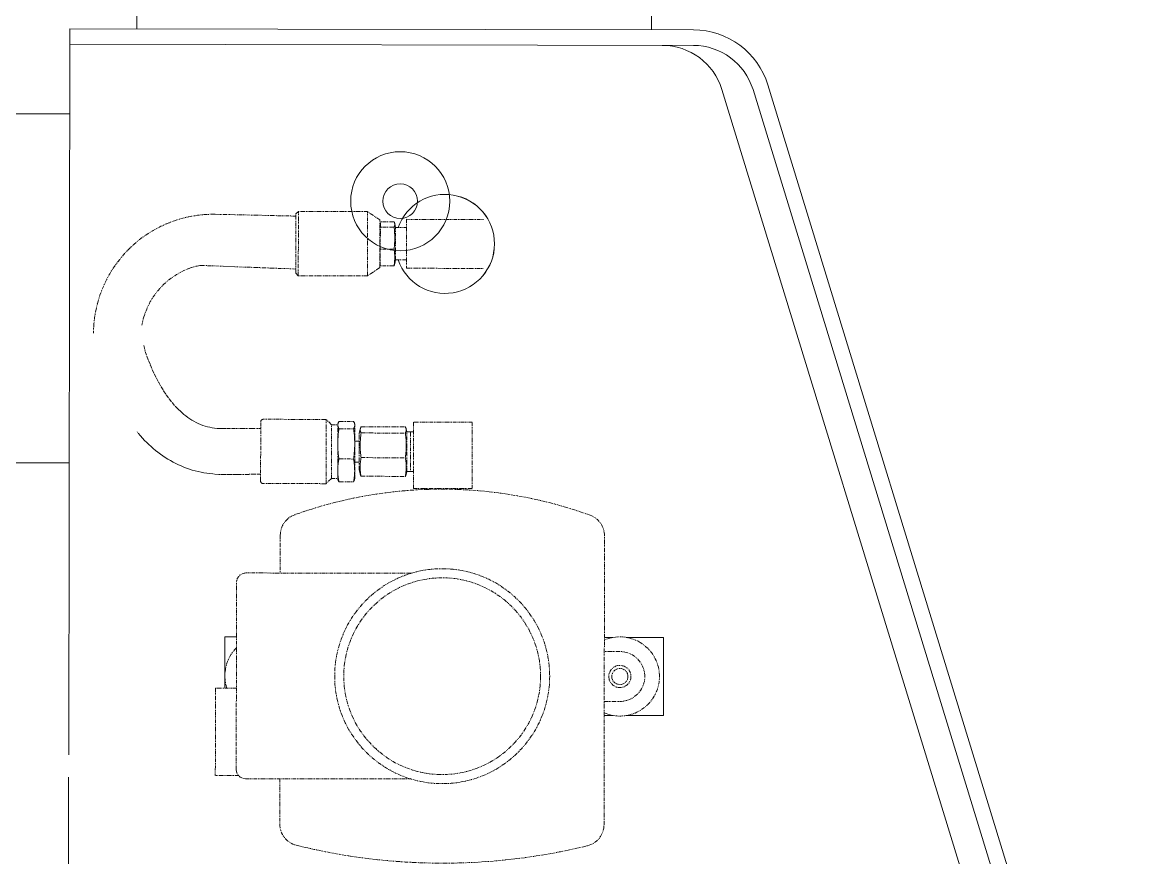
# Model space of a CAD drawing. Extents: x 766778 to 845620, y 133762 to 209800.
# Drawn here: x 787081.2 to 787438.7, y 191292.9 to 191561 of the extents above; entities that cross this region are included whole.
import ezdxf

# ---------------------------------------------------------------- set-up
doc = ezdxf.new("R2010")
doc.units = 0
doc.header["$MEASUREMENT"] = 0
doc.linetypes.add('PHANTOM', pattern=[2.5, 1.25, -0.25, 0.25, -0.25, 0.25, -0.25])
doc.layers.get('0').update_dxf_attribs({"color": 1, "linetype": 'CONTINUOUS'})
for name, color, linetype, lineweight in [('LA-4748_SHOWN', 2, 'CONTINUOUS', 53), ('LA-5075_SHOWN', 2, 'CONTINUOUS', 53), ('PHANTOM_LINES', 4, 'PHANTOM', 25)]:
    doc.layers.add(name, color=color, linetype=linetype, lineweight=lineweight)

# ---------------------------------------------------------------- blocks, each defined once
blk = doc.blocks.new('HE 3516C HSL RH')
at = {"layer": 'LA-5075_SHOWN', "color": 252, "lineweight": 5}
for p, q in [((-6141.99, 1169.56), (-6141.99, 1185.43)), ((-5976.89, 1169.56), (-5976.89, 1185.43)), ((-6163.44, 936.56), (-6163.44, 1169.56)), ((-5963.44, 1169.56), (-6163.44, 1169.56)), ((-6163.44, 1164.56), (-5963.44, 1164.56)), ((-5820.56, 766.03), (-5939.55, 1151.93)), ((-5954.33, 1150.45), (-5835.34, 764.56)), ((-5944.33, 1150.45), (-5825.34, 764.56)), ((-6163.44, 1142.26), (-6232.23, 1142.26)), ((-6163.44, 1030.26), (-6232.23, 1030.26)), ((-6113.39, 974.56), (-6109.69, 974.56)), ((-6113.39, 958.06), (-6113.39, 974.56)), ((-5991.69, 974.56), (-5988.94, 974.56)), ((-5984.45, 974.56), (-5972.69, 974.56)), ((-5972.69, 974.56), (-5972.69, 949.56)), ((-5988.94, 949.56), (-5991.69, 949.56)), ((-5972.69, 949.56), (-5984.45, 949.56)), ((-6163.44, 929.42), (-6163.44, 764.56))]:
    blk.add_line(p, q, dxfattribs=at)
for centre, radius, start, end in [((-5963.44, 1144.56), 25, 17.1368, 90), ((-5973.44, 1144.56), 20, 17.1368, 90), ((-5963.44, 1144.56), 20, 17.1368, 90), ((-6043.04, 1100.76), 15.88, 199.0825, 160.9175)]:
    blk.add_arc(centre, radius, start, end, dxfattribs=at)
blk = doc.blocks.new('A$C7EB86452')
at = {"layer": 'LA-5075_SHOWN', "color": 252, "lineweight": 5}
for p, q in [((264.75, 144.63), (267.04, 160.97)), ((267.04, 160.97), (270.71, 160.46)), ((387.56, 144.03), (390.29, 143.65)), ((394.73, 143.03), (406.37, 141.39)), ((406.37, 141.39), (402.89, 116.63)), ((386.81, 118.89), (384.08, 119.28)), ((402.89, 116.63), (391.25, 118.27))]:
    blk.add_line(p, q, dxfattribs=at)
blk.add_arc((354.27, 276.15), 15.88, 191.0825, 152.9175, dxfattribs=at)
at = {"layer": 'PHANTOM_LINES', "color": 252, "lineweight": 5}
for p, q in [((282.59, 295.69), (308.14, 291.54)), ((305.59, 273.39), (308.24, 292.23)), ((306.27, 272.49), (309.14, 292.91)), ((308.24, 292.23), (309.14, 292.91)), ((331.11, 289.82), (309.14, 292.91)), ((328.24, 269.4), (331.11, 289.82)), ((334.68, 286.6), (331.11, 289.82)), ((332.56, 271.51), (334.68, 286.6)), ((332.76, 272.07), (334.72, 286)), ((339.1, 285.39), (334.72, 286)), ((338.86, 283.68), (334.48, 284.3)), ((337.85, 273.22), (339.29, 283.5)), ((338.81, 282.49), (338.79, 282.2)), ((338.82, 282.78), (338.81, 282.49)), ((338.84, 283.08), (338.82, 282.78)), ((338.85, 283.38), (338.84, 283.08)), ((338.86, 283.68), (338.85, 283.38)), ((338.9, 283.75), (338.86, 283.68)), ((338.94, 283.82), (338.9, 283.75)), ((338.98, 283.89), (338.94, 283.82)), ((339.01, 283.95), (338.98, 283.89)), ((339.04, 284.02), (339.01, 283.95)), ((339.07, 284.09), (339.04, 284.02)), ((339.1, 284.16), (339.07, 284.09)), ((339.1, 285.39), (339.12, 285.31)), ((339.12, 284.23), (339.1, 284.16)), ((339.12, 285.31), (339.14, 285.23)), ((339.14, 284.29), (339.12, 284.23)), ((339.14, 285.23), (339.16, 285.16)), ((339.16, 284.36), (339.14, 284.29)), ((339.16, 285.16), (339.17, 285.08)), ((339.17, 284.43), (339.16, 284.36)), ((339.17, 285.08), (339.18, 285.01)), ((339.19, 284.51), (339.17, 284.43)), ((339.18, 285.01), (339.19, 284.94)), ((339.19, 284.94), (339.2, 284.86)), ((339.2, 284.65), (339.19, 284.58)), ((339.19, 284.58), (339.19, 284.51)), ((339.29, 283.5), (339.2, 284.87)), ((339.2, 284.86), (339.2, 284.79)), ((339.2, 284.79), (339.2, 284.72)), ((339.2, 284.72), (339.2, 284.65)), ((339.29, 283.5), (342.79, 283.01)), ((343.16, 285.64), (340.97, 270.09)), ((343.16, 285.64), (367.57, 282.21)), ((275.43, 280.12), (305.78, 274.73)), ((334.09, 282.36), (334.2, 282.35)), ((338.39, 279.02), (338.34, 278.73)), ((338.44, 279.3), (338.39, 279.02)), ((338.49, 279.59), (338.44, 279.3)), ((338.53, 279.88), (338.49, 279.59)), ((338.58, 280.17), (338.53, 279.88)), ((338.62, 280.46), (338.58, 280.17)), ((338.65, 280.75), (338.62, 280.46)), ((338.69, 281.04), (338.65, 280.75)), ((338.72, 281.33), (338.69, 281.04)), ((338.74, 281.62), (338.72, 281.33)), ((338.77, 281.91), (338.74, 281.62)), ((338.79, 282.2), (338.77, 281.91)), ((333.16, 275.75), (333.27, 275.73)), ((337.88, 276.72), (333.5, 277.33)), ((337.85, 275.37), (337.83, 275.15)), ((337.86, 275.59), (337.85, 275.37)), ((337.87, 275.81), (337.86, 275.59)), ((337.88, 276.04), (337.87, 275.81)), ((337.95, 277.01), (337.88, 276.72)), ((337.88, 276.72), (337.88, 276.49)), ((337.88, 276.49), (337.88, 276.26)), ((337.88, 276.26), (337.88, 276.04)), ((338.03, 277.3), (337.95, 277.01)), ((338.09, 277.59), (338.03, 277.3)), ((338.16, 277.87), (338.09, 277.59)), ((338.22, 278.16), (338.16, 277.87)), ((338.28, 278.44), (338.22, 278.16)), ((338.34, 278.73), (338.28, 278.44)), ((305.59, 273.39), (306.27, 272.49)), ((328.24, 269.4), (306.27, 272.49)), ((337.14, 271.46), (332.76, 272.07)), ((337.2, 271.68), (337.14, 271.46)), ((337.27, 271.89), (337.2, 271.68)), ((337.26, 271.65), (337.27, 271.67)), ((337.32, 272.11), (337.27, 271.89)), ((337.27, 271.67), (337.28, 271.69)), ((337.28, 271.69), (337.29, 271.71)), ((337.29, 271.71), (337.3, 271.73)), ((337.3, 271.73), (337.31, 271.75)), ((337.31, 271.77), (337.32, 271.79)), ((337.31, 271.75), (337.31, 271.77)), ((337.38, 272.33), (337.32, 272.11)), ((337.32, 271.79), (337.33, 271.81)), ((337.33, 271.81), (337.34, 271.83)), ((337.34, 271.83), (337.35, 271.85)), ((337.35, 271.85), (337.36, 271.87)), ((337.36, 271.89), (337.37, 271.91)), ((337.36, 271.87), (337.36, 271.89)), ((337.37, 271.91), (337.38, 271.93)), ((337.85, 273.22), (337.38, 271.93)), ((337.43, 272.54), (337.38, 272.33)), ((337.48, 272.76), (337.43, 272.54)), ((337.53, 272.97), (337.48, 272.76)), ((337.57, 273.19), (337.53, 272.97)), ((337.61, 273.4), (337.57, 273.19)), ((337.65, 273.62), (337.61, 273.4)), ((337.69, 273.84), (337.65, 273.62)), ((337.72, 274.06), (337.69, 273.84)), ((337.75, 274.28), (337.72, 274.06)), ((337.77, 274.49), (337.75, 274.28)), ((337.8, 274.71), (337.77, 274.49)), ((337.82, 274.93), (337.8, 274.71)), ((337.83, 275.15), (337.82, 274.93)), ((337.85, 273.22), (341.34, 272.73)), ((332.56, 271.51), (328.24, 269.4)), ((337.14, 271.46), (337.15, 271.48)), ((337.15, 271.48), (337.17, 271.5)), ((337.17, 271.5), (337.18, 271.52)), ((337.18, 271.52), (337.19, 271.54)), ((337.19, 271.54), (337.2, 271.56)), ((337.2, 271.56), (337.21, 271.58)), ((337.21, 271.58), (337.22, 271.6)), ((337.22, 271.6), (337.24, 271.61)), ((337.24, 271.61), (337.25, 271.63)), ((337.25, 271.63), (337.26, 271.65)), ((340.97, 270.09), (365.38, 266.66)), ((254.1, 257.08), (254.29, 255.12)), ((254.29, 255.12), (254.61, 253.62)), ((254.61, 253.62), (254.96, 252.12)), ((254.96, 252.12), (255.34, 250.62)), ((255.34, 250.62), (255.75, 249.13)), ((255.75, 249.13), (256.2, 247.65)), ((256.2, 247.65), (256.69, 246.18)), ((256.69, 246.18), (257.22, 244.72)), ((257.22, 244.72), (257.79, 243.28)), ((257.79, 243.28), (258.42, 241.86)), ((258.42, 241.86), (259.09, 240.47)), ((259.09, 240.47), (259.81, 239.1)), ((259.81, 239.1), (260.59, 237.77)), ((260.59, 237.77), (261.43, 236.47)), ((261.43, 236.47), (261.88, 235.84)), ((261.88, 235.84), (262.34, 235.21)), ((262.34, 235.21), (262.82, 234.6)), ((262.82, 234.6), (263.32, 234.01)), ((263.32, 234.01), (263.84, 233.43)), ((263.84, 233.43), (264.37, 232.87)), ((264.37, 232.87), (264.93, 232.32)), ((249.1, 228.51), (248.06, 230.12)), ((264.93, 232.32), (265.5, 231.8)), ((265.5, 231.8), (266.09, 231.3)), ((266.09, 231.3), (266.7, 230.82)), ((266.7, 230.82), (267.33, 230.36)), ((267.33, 230.36), (267.98, 229.93)), ((267.98, 229.93), (268.64, 229.53)), ((268.64, 229.53), (269.32, 229.15)), ((269.32, 229.15), (270.02, 228.81)), ((270.02, 228.81), (270.74, 228.5)), ((249.64, 227.72), (249.1, 228.51)), ((250.2, 226.94), (249.64, 227.72)), ((250.77, 226.18), (250.2, 226.94)), ((251.36, 225.43), (250.77, 226.18)), ((251.97, 224.69), (251.36, 225.43)), ((270.74, 228.5), (271.47, 228.22)), ((271.47, 228.22), (272.21, 227.97)), ((272.21, 227.97), (272.96, 227.75)), ((272.96, 227.75), (273.72, 227.56)), ((273.72, 227.56), (274.48, 227.4)), ((274.48, 227.4), (275.25, 227.27)), ((275.25, 227.27), (276.79, 227.05)), ((276.79, 227.05), (278.34, 226.86)), ((278.34, 226.86), (281.43, 226.48)), ((281.43, 226.48), (284.52, 226.05)), ((284.52, 226.05), (287.6, 225.59)), ((285.25, 208.89), (287.9, 227.73)), ((308.81, 225.6), (288.8, 228.41)), ((305.94, 205.18), (308.81, 225.6)), ((310.25, 223.69), (308.81, 225.6)), ((252.6, 223.97), (251.97, 224.69)), ((253.25, 223.26), (252.6, 223.97)), ((253.91, 222.57), (253.25, 223.26)), ((254.59, 221.9), (253.91, 222.57)), ((255.29, 221.24), (254.59, 221.9)), ((307.85, 206.62), (310.25, 223.69)), ((309.84, 206.26), (312.26, 223.48)), ((310.25, 223.69), (312.25, 223.41)), ((312.32, 221.65), (312.22, 221.25)), ((312.24, 223.28), (312.23, 223.18)), ((312.23, 223.18), (312.23, 223.09)), ((312.23, 223.09), (312.23, 222.99)), ((312.23, 222.99), (312.23, 222.89)), ((312.23, 222.89), (312.24, 222.79)), ((312.26, 223.38), (312.24, 223.28)), ((312.24, 222.79), (312.25, 222.69)), ((312.25, 222.69), (312.27, 222.58)), ((312.26, 223.48), (312.38, 223.76)), ((312.28, 223.48), (312.26, 223.38)), ((312.27, 222.58), (312.3, 222.48)), ((312.31, 223.57), (312.28, 223.48)), ((312.3, 222.48), (312.33, 222.38)), ((312.34, 223.67), (312.31, 223.57)), ((312.44, 222.06), (312.32, 221.65)), ((312.33, 222.38), (312.36, 222.27)), ((312.38, 223.76), (312.34, 223.67)), ((312.36, 222.27), (312.4, 222.17)), ((312.42, 223.85), (312.38, 223.76)), ((312.4, 222.17), (312.44, 222.06)), ((312.46, 223.94), (312.42, 223.85)), ((312.44, 222.06), (317.1, 221.4)), ((312.52, 224.04), (312.46, 223.94)), ((312.57, 224.13), (312.52, 224.04)), ((312.63, 224.22), (312.57, 224.13)), ((312.7, 224.31), (312.63, 224.22)), ((312.77, 224.41), (312.7, 224.31)), ((312.77, 224.41), (317.43, 223.75)), ((315.25, 205.5), (317.67, 222.72)), ((317.3, 221.68), (317.24, 221.59)), ((317.35, 221.77), (317.3, 221.68)), ((317.4, 221.86), (317.35, 221.77)), ((317.45, 221.96), (317.4, 221.86)), ((317.43, 223.75), (317.47, 223.64)), ((317.49, 222.05), (317.45, 221.96)), ((317.47, 223.64), (317.51, 223.54)), ((317.53, 222.14), (317.49, 222.05)), ((317.51, 223.54), (317.54, 223.43)), ((317.56, 222.24), (317.53, 222.14)), ((317.54, 223.43), (317.57, 223.33)), ((317.59, 222.33), (317.56, 222.24)), ((317.57, 223.33), (317.59, 223.22)), ((317.59, 223.22), (317.61, 223.12)), ((317.61, 222.43), (317.59, 222.33)), ((317.61, 223.12), (317.63, 223.02)), ((317.63, 222.53), (317.61, 222.43)), ((317.67, 222.72), (317.63, 223.03)), ((317.63, 223.02), (317.64, 222.92)), ((317.64, 222.62), (317.63, 222.53)), ((317.64, 222.92), (317.64, 222.82)), ((317.64, 222.82), (317.64, 222.72)), ((317.64, 222.72), (317.64, 222.62)), ((319.57, 221.67), (319.51, 221.6)), ((319.57, 221.67), (333.63, 219.7)), ((256, 220.6), (255.29, 221.24)), ((256.74, 219.98), (256, 220.6)), ((257.49, 219.38), (256.74, 219.98)), ((258.26, 218.8), (257.49, 219.38)), ((259.04, 218.25), (258.26, 218.8)), ((259.84, 217.71), (259.04, 218.25)), ((311.53, 218.11), (311.46, 217.71)), ((311.6, 218.5), (311.53, 218.11)), ((311.67, 218.9), (311.6, 218.5)), ((311.75, 219.29), (311.67, 218.9)), ((311.83, 219.68), (311.75, 219.29)), ((311.92, 220.07), (311.83, 219.68)), ((312.01, 220.46), (311.92, 220.07)), ((312.11, 220.86), (312.01, 220.46)), ((312.22, 221.25), (312.11, 220.86)), ((316.97, 218.15), (316.93, 217.75)), ((317, 218.55), (316.97, 218.15)), ((317.03, 218.95), (317, 218.55)), ((317.02, 208.1), (318.66, 219.74)), ((317.05, 219.35), (317.03, 218.95)), ((317.07, 219.75), (317.05, 219.35)), ((317.08, 220.16), (317.07, 219.75)), ((317.09, 220.57), (317.08, 220.16)), ((317.1, 220.98), (317.09, 220.57)), ((317.17, 221.49), (317.1, 221.4)), ((317.1, 221.4), (317.1, 220.98)), ((317.24, 221.59), (317.17, 221.49)), ((318.66, 219.74), (319.25, 221.15)), ((318.88, 218.13), (318.81, 217.81)), ((318.96, 218.45), (318.88, 218.13)), ((319.04, 218.77), (318.96, 218.45)), ((319.12, 219.09), (319.04, 218.77)), ((319.21, 219.42), (319.12, 219.09)), ((319.14, 220.75), (319.13, 220.67)), ((319.13, 220.67), (319.13, 220.59)), ((319.13, 220.59), (319.13, 220.51)), ((319.13, 220.51), (319.13, 220.43)), ((319.13, 220.43), (319.14, 220.35)), ((319.16, 220.83), (319.14, 220.75)), ((319.14, 220.35), (319.15, 220.26)), ((319.15, 220.26), (319.17, 220.18)), ((319.17, 220.91), (319.16, 220.83)), ((319.2, 220.99), (319.17, 220.91)), ((319.17, 220.18), (319.19, 220.1)), ((319.19, 220.1), (319.21, 220.01)), ((319.22, 221.07), (319.2, 220.99)), ((319.21, 220.01), (319.24, 219.93)), ((319.3, 219.75), (319.21, 219.42)), ((319.25, 221.14), (319.22, 221.07)), ((319.24, 219.93), (319.27, 219.84)), ((319.29, 221.22), (319.25, 221.14)), ((319.27, 219.84), (319.3, 219.75)), ((319.32, 221.29), (319.29, 221.22)), ((319.3, 219.75), (333.36, 217.77)), ((319.37, 221.37), (319.32, 221.29)), ((319.41, 221.44), (319.37, 221.37)), ((319.46, 221.52), (319.41, 221.44)), ((319.51, 221.6), (319.46, 221.52)), ((332.14, 205.49), (333.91, 218.08)), ((336.46, 220.89), (333.49, 199.8)), ((333.56, 218.08), (333.52, 218)), ((333.6, 218.15), (333.56, 218.08)), ((333.64, 218.23), (333.6, 218.15)), ((333.63, 219.7), (333.66, 219.61)), ((333.68, 218.3), (333.64, 218.23)), ((333.66, 219.61), (333.69, 219.52)), ((333.71, 218.38), (333.68, 218.3)), ((333.69, 219.52), (333.72, 219.43)), ((333.73, 218.46), (333.71, 218.38)), ((333.72, 219.43), (333.74, 219.35)), ((333.75, 218.54), (333.73, 218.46)), ((333.74, 219.35), (333.76, 219.27)), ((333.77, 218.61), (333.75, 218.54)), ((333.76, 219.27), (333.78, 219.18)), ((333.78, 218.69), (333.77, 218.61)), ((333.78, 219.18), (333.79, 219.1)), ((333.79, 218.77), (333.78, 218.69)), ((333.91, 218.08), (333.79, 219.1)), ((333.79, 219.1), (333.79, 219.02)), ((333.79, 219.02), (333.8, 218.94)), ((333.8, 218.85), (333.79, 218.77)), ((333.8, 218.94), (333.8, 218.85)), ((335.03, 217.95), (333.91, 218.08)), ((355.08, 218.28), (336.46, 220.89)), ((352.11, 197.18), (355.08, 218.28)), ((260.65, 217.2), (259.84, 217.71)), ((261.47, 216.72), (260.65, 217.2)), ((262.31, 216.26), (261.47, 216.72)), ((263.17, 215.82), (262.31, 216.26)), ((264.03, 215.41), (263.17, 215.82)), ((264.91, 215.02), (264.03, 215.41)), ((265.81, 214.66), (264.91, 215.02)), ((266.71, 214.33), (265.81, 214.66)), ((311.14, 214.52), (311.12, 214.12)), ((311.16, 214.92), (311.14, 214.52)), ((311.19, 215.32), (311.16, 214.92)), ((311.22, 215.72), (311.19, 215.32)), ((311.26, 216.12), (311.22, 215.72)), ((311.3, 216.52), (311.26, 216.12)), ((311.35, 216.92), (311.3, 216.52)), ((311.4, 217.31), (311.35, 216.92)), ((311.46, 217.71), (311.4, 217.31)), ((316.44, 214.58), (316.36, 214.19)), ((316.52, 214.97), (316.44, 214.58)), ((316.6, 215.37), (316.52, 214.97)), ((316.66, 215.76), (316.6, 215.37)), ((316.73, 216.16), (316.66, 215.76)), ((316.79, 216.56), (316.73, 216.16)), ((316.84, 216.96), (316.79, 216.56)), ((316.89, 217.35), (316.84, 216.96)), ((316.93, 217.75), (316.89, 217.35)), ((316.92, 217.42), (318.3, 217.22)), ((318.31, 214.56), (318.28, 214.24)), ((318.34, 214.89), (318.31, 214.56)), ((318.37, 215.22), (318.34, 214.89)), ((318.41, 215.54), (318.37, 215.22)), ((318.46, 215.87), (318.41, 215.54)), ((318.5, 216.19), (318.46, 215.87)), ((318.56, 216.52), (318.5, 216.19)), ((318.61, 216.84), (318.56, 216.52)), ((318.67, 217.16), (318.61, 216.84)), ((318.74, 217.49), (318.67, 217.16)), ((318.81, 217.81), (318.74, 217.49)), ((333.22, 214.79), (333.18, 214.46)), ((333.25, 215.12), (333.22, 214.79)), ((333.27, 215.44), (333.25, 215.12)), ((335.03, 217.95), (333.26, 205.31)), ((333.3, 215.77), (333.27, 215.44)), ((333.31, 216.1), (333.3, 215.77)), ((333.33, 216.43), (333.31, 216.1)), ((333.34, 216.76), (333.33, 216.43)), ((333.35, 217.09), (333.34, 216.76)), ((333.36, 217.77), (333.35, 217.43)), ((333.35, 217.43), (333.35, 217.09)), ((333.41, 217.85), (333.36, 217.77)), ((333.47, 217.93), (333.41, 217.85)), ((333.52, 218), (333.47, 217.93)), ((336.02, 217.81), (335.03, 217.95)), ((267.62, 214.02), (266.71, 214.33)), ((268.53, 213.74), (267.62, 214.02)), ((269.46, 213.49), (268.53, 213.74)), ((270.39, 213.26), (269.46, 213.49)), ((272.26, 212.86), (270.39, 213.26)), ((274.14, 212.53), (272.26, 212.86)), ((276.04, 212.25), (274.14, 212.53)), ((277.94, 212.01), (276.04, 212.25)), ((281.75, 211.56), (277.94, 212.01)), ((283.66, 211.32), (281.75, 211.56)), ((285.55, 211.05), (283.66, 211.32)), ((310.64, 210.98), (310.57, 210.69)), ((310.72, 211.27), (310.64, 210.98)), ((310.81, 211.57), (310.72, 211.27)), ((310.9, 211.87), (310.81, 211.57)), ((310.99, 212.17), (310.9, 211.87)), ((311.09, 212.47), (310.99, 212.17)), ((311.1, 213.3), (311.09, 212.89)), ((311.09, 212.89), (311.09, 212.47)), ((311.09, 212.47), (315.75, 211.81)), ((311.11, 213.71), (311.1, 213.3)), ((311.12, 214.12), (311.11, 213.71)), ((315.87, 212.22), (315.75, 211.81)), ((315.75, 211.81), (315.77, 211.5)), ((315.77, 211.5), (315.77, 211.18)), ((315.77, 211.18), (315.78, 210.87)), ((315.98, 212.62), (315.87, 212.22)), ((316.08, 213.01), (315.98, 212.62)), ((316.18, 213.41), (316.08, 213.01)), ((316.27, 213.8), (316.18, 213.41)), ((316.36, 214.19), (316.27, 213.8)), ((317.9, 210.93), (317.83, 210.69)), ((317.97, 211.17), (317.9, 210.93)), ((318.04, 211.41), (317.97, 211.17)), ((318.12, 211.66), (318.04, 211.41)), ((318.2, 211.91), (318.12, 211.66)), ((318.21, 212.59), (318.2, 212.25)), ((318.2, 212.25), (318.2, 211.91)), ((318.2, 211.91), (332.25, 209.93)), ((318.23, 213.25), (318.21, 212.92)), ((318.21, 212.92), (318.21, 212.59)), ((318.24, 213.58), (318.23, 213.25)), ((318.26, 213.91), (318.24, 213.58)), ((318.28, 214.24), (318.26, 213.91)), ((332.52, 210.91), (332.43, 210.59)), ((332.6, 211.23), (332.52, 210.91)), ((332.68, 211.56), (332.6, 211.23)), ((332.75, 211.87), (332.68, 211.56)), ((332.82, 212.2), (332.75, 211.87)), ((332.88, 212.52), (332.82, 212.2)), ((332.94, 212.84), (332.88, 212.52)), ((333, 213.16), (332.94, 212.84)), ((333.05, 213.49), (333, 213.16)), ((333.1, 213.81), (333.05, 213.49)), ((333.14, 214.14), (333.1, 213.81)), ((333.18, 214.46), (333.14, 214.14)), ((305.94, 205.18), (285.93, 207.99)), ((310.08, 207.39), (310.06, 207.09)), ((310.1, 207.7), (310.08, 207.39)), ((310.12, 208), (310.1, 207.7)), ((310.15, 208.3), (310.12, 208)), ((310.18, 208.6), (310.15, 208.3)), ((310.22, 208.9), (310.18, 208.6)), ((310.27, 209.2), (310.22, 208.9)), ((310.32, 209.5), (310.27, 209.2)), ((310.37, 209.8), (310.32, 209.5)), ((310.43, 210.1), (310.37, 209.8)), ((310.5, 210.39), (310.43, 210.1)), ((310.57, 210.69), (310.5, 210.39)), ((315.51, 207.55), (315.45, 207.25)), ((315.56, 207.84), (315.51, 207.55)), ((315.6, 208.14), (315.56, 207.84)), ((315.64, 208.45), (315.6, 208.14)), ((315.68, 208.75), (315.64, 208.45)), ((315.71, 209.05), (315.68, 208.75)), ((315.73, 209.35), (315.71, 209.05)), ((315.75, 209.65), (315.73, 209.35)), ((315.76, 209.96), (315.75, 209.65)), ((315.77, 210.26), (315.76, 209.96)), ((315.78, 210.56), (315.77, 210.26)), ((315.78, 210.87), (315.78, 210.56)), ((315.99, 210.8), (317.37, 210.61)), ((317.02, 208.1), (317.21, 206.58)), ((317.36, 207.51), (317.35, 207.26)), ((317.37, 207.75), (317.36, 207.51)), ((317.39, 208), (317.37, 207.75)), ((317.41, 208.25), (317.39, 208)), ((317.43, 208.49), (317.41, 208.25)), ((317.46, 208.74), (317.43, 208.49)), ((317.49, 208.99), (317.46, 208.74)), ((317.53, 209.23), (317.49, 208.99)), ((317.57, 209.48), (317.53, 209.23)), ((317.61, 209.72), (317.57, 209.48)), ((317.66, 209.96), (317.61, 209.72)), ((317.72, 210.21), (317.66, 209.96)), ((317.77, 210.45), (317.72, 210.21)), ((317.83, 210.69), (317.77, 210.45)), ((332.19, 207.42), (332.16, 207.18)), ((332.22, 207.67), (332.19, 207.42)), ((332.23, 207.92), (332.22, 207.67)), ((332.25, 208.16), (332.23, 207.92)), ((332.35, 210.26), (332.25, 209.93)), ((332.25, 209.93), (332.26, 209.67)), ((332.26, 208.41), (332.25, 208.16)), ((332.26, 209.67), (332.27, 209.41)), ((332.27, 208.66), (332.26, 208.41)), ((332.27, 209.41), (332.27, 209.16)), ((332.27, 209.16), (332.27, 208.91)), ((332.27, 208.91), (332.27, 208.66)), ((332.43, 210.59), (332.35, 210.26)), ((307.85, 206.62), (305.94, 205.18)), ((307.85, 206.62), (309.85, 206.34)), ((309.84, 206.26), (309.88, 205.96)), ((309.88, 205.93), (309.88, 205.96)), ((309.88, 205.9), (309.88, 205.93)), ((309.89, 205.87), (309.88, 205.9)), ((309.89, 205.84), (309.89, 205.87)), ((309.9, 205.81), (309.89, 205.84)), ((309.9, 205.78), (309.9, 205.81)), ((309.91, 205.75), (309.9, 205.78)), ((309.92, 205.72), (309.91, 205.75)), ((309.92, 205.69), (309.92, 205.72)), ((309.93, 205.66), (309.92, 205.69)), ((309.94, 205.63), (309.93, 205.66)), ((309.95, 205.6), (309.94, 205.63)), ((309.96, 205.57), (309.95, 205.6)), ((309.96, 205.54), (309.96, 205.57)), ((309.97, 205.51), (309.96, 205.54)), ((309.98, 205.48), (309.97, 205.51)), ((309.99, 205.45), (309.98, 205.48)), ((310, 205.42), (309.99, 205.45)), ((310.01, 205.39), (310, 205.42)), ((310.02, 205.36), (310.01, 205.39)), ((310.04, 205.33), (310.02, 205.36)), ((310.05, 205.3), (310.04, 205.33)), ((310.06, 207.09), (310.05, 206.79)), ((310.05, 206.79), (310.05, 206.48)), ((310.05, 206.48), (310.05, 206.18)), ((310.05, 206.18), (310.05, 205.86)), ((310.05, 205.86), (310.06, 205.55)), ((310.06, 205.26), (310.05, 205.3)), ((310.06, 205.55), (310.07, 205.23)), ((310.07, 205.23), (310.06, 205.26)), ((310.07, 205.23), (314.74, 204.58)), ((314.84, 204.88), (314.74, 204.58)), ((314.74, 204.58), (314.76, 204.6)), ((314.76, 204.6), (314.78, 204.63)), ((314.78, 204.63), (314.8, 204.66)), ((314.8, 204.66), (314.82, 204.68)), ((314.82, 204.68), (314.84, 204.71)), ((314.93, 205.18), (314.84, 204.88)), ((314.84, 204.71), (314.85, 204.74)), ((314.85, 204.74), (314.87, 204.76)), ((314.87, 204.76), (314.89, 204.79)), ((314.89, 204.79), (314.91, 204.82)), ((314.91, 204.82), (314.93, 204.84)), ((315.02, 205.48), (314.93, 205.18)), ((314.93, 204.84), (314.94, 204.87)), ((314.94, 204.87), (314.96, 204.9)), ((314.96, 204.9), (314.98, 204.92)), ((314.98, 204.92), (314.99, 204.95)), ((314.99, 204.95), (315.01, 204.98)), ((315.01, 204.98), (315.02, 205)), ((315.1, 205.77), (315.02, 205.48)), ((315.02, 205), (315.04, 205.03)), ((315.04, 205.03), (315.05, 205.06)), ((315.05, 205.06), (315.06, 205.08)), ((315.06, 205.08), (315.08, 205.11)), ((315.08, 205.11), (315.09, 205.14)), ((315.09, 205.14), (315.1, 205.16)), ((315.18, 206.07), (315.1, 205.77)), ((315.1, 205.16), (315.11, 205.19)), ((315.11, 205.19), (315.13, 205.22)), ((315.25, 205.5), (315.12, 205.22)), ((315.26, 206.36), (315.18, 206.07)), ((315.33, 206.66), (315.26, 206.36)), ((315.39, 206.95), (315.33, 206.66)), ((315.45, 207.25), (315.39, 206.95)), ((317.21, 206.55), (317.21, 206.58)), ((317.21, 206.53), (317.21, 206.55)), ((317.22, 206.51), (317.21, 206.53)), ((317.22, 206.48), (317.22, 206.51)), ((317.23, 206.46), (317.22, 206.48)), ((317.23, 206.43), (317.23, 206.46)), ((317.24, 206.41), (317.23, 206.43)), ((317.24, 206.39), (317.24, 206.41)), ((317.25, 206.36), (317.24, 206.39)), ((317.25, 206.34), (317.25, 206.36)), ((317.26, 206.31), (317.25, 206.34)), ((317.26, 206.29), (317.26, 206.31)), ((317.27, 206.26), (317.26, 206.29)), ((317.28, 206.24), (317.27, 206.26)), ((317.29, 206.21), (317.28, 206.24)), ((317.29, 206.19), (317.29, 206.21)), ((317.3, 206.16), (317.29, 206.19)), ((317.31, 206.14), (317.3, 206.16)), ((317.32, 206.11), (317.31, 206.14)), ((317.33, 206.09), (317.32, 206.11)), ((317.34, 206.06), (317.33, 206.09)), ((317.35, 206.04), (317.34, 206.06)), ((317.35, 207.26), (317.35, 207.01)), ((317.35, 207.01), (317.35, 206.76)), ((317.35, 206.76), (317.35, 206.5)), ((317.35, 206.5), (317.36, 206.24)), ((317.36, 206.01), (317.35, 206.04)), ((317.36, 206.24), (317.37, 205.99)), ((317.37, 205.99), (317.36, 206.01)), ((317.37, 205.99), (331.42, 204.01)), ((331.5, 204.26), (331.42, 204.01)), ((331.42, 204.01), (331.44, 204.03)), ((331.44, 204.03), (331.45, 204.05)), ((331.45, 204.05), (331.47, 204.08)), ((331.47, 204.08), (331.49, 204.1)), ((331.49, 204.1), (331.5, 204.12)), ((331.58, 204.5), (331.5, 204.26)), ((331.5, 204.12), (331.52, 204.14)), ((331.52, 204.14), (331.53, 204.16)), ((331.53, 204.16), (331.55, 204.19)), ((331.55, 204.19), (331.56, 204.21)), ((331.56, 204.21), (331.58, 204.23)), ((331.65, 204.75), (331.58, 204.5)), ((331.58, 204.23), (331.59, 204.25)), ((331.59, 204.25), (331.6, 204.27)), ((331.6, 204.27), (331.62, 204.29)), ((331.62, 204.29), (331.63, 204.32)), ((331.63, 204.32), (331.64, 204.34)), ((331.64, 204.34), (331.65, 204.36)), ((331.72, 204.99), (331.65, 204.75)), ((331.65, 204.36), (331.67, 204.38)), ((331.67, 204.38), (331.68, 204.4)), ((331.68, 204.4), (331.69, 204.43)), ((331.69, 204.43), (331.7, 204.45)), ((331.7, 204.45), (331.71, 204.47)), ((331.71, 204.47), (331.72, 204.49)), ((331.79, 205.23), (331.72, 204.99)), ((331.72, 204.49), (331.73, 204.51)), ((331.73, 204.51), (331.74, 204.54)), ((332.14, 205.49), (331.74, 204.54)), ((331.85, 205.47), (331.79, 205.23)), ((331.91, 205.71), (331.85, 205.47)), ((331.96, 205.95), (331.91, 205.71)), ((332.01, 206.2), (331.96, 205.95)), ((332.05, 206.44), (332.01, 206.2)), ((332.09, 206.68), (332.05, 206.44)), ((332.13, 206.93), (332.09, 206.68)), ((332.16, 207.18), (332.13, 206.93)), ((333.26, 205.31), (332.14, 205.49)), ((334.25, 205.17), (333.26, 205.31)), ((333.49, 199.8), (352.11, 197.18)), ((337.16, 198.97), (337.2, 199.28)), ((348.16, 197.43), (348.2, 197.73)), ((289.11, 190.82), (287.42, 178.81)), ((329.02, 172.96), (276.53, 180.34)), ((264.79, 118.37), (273.14, 177.79)), ((379.2, 84.58), (392.1, 176.34)), ((261.78, 145.05), (257.88, 117.32)), ((268.41, 144.12), (261.78, 145.05)), ((391.88, 138.88), (386.93, 139.58)), ((384.71, 123.73), (389.66, 123.04)), ((265.27, 116.28), (257.88, 117.32)), ((267.35, 114.98), (319.84, 107.6)), ((278.24, 113.45), (276.22, 99.06))]:
    blk.add_line(p, q, dxfattribs=at)
for centre, radius in [((334.33, 138.89), 34.48), ((334.33, 138.89), 31.56), ((390.77, 130.96), 3.55), ((390.77, 130.96), 2.6)]:
    blk.add_circle(centre, radius, dxfattribs=at)
for centre, radius, start, end in [((276.73, 257.66), 38.47, 81.2421, 171.5556), ((277.06, 256.37), 23.8, 93.933, 162.1002), ((288.69, 227.62), 0.8, 82, 172), ((286.04, 208.78), 0.8, 172, 262), ((296.04, 189.84), 7, 101.849, 172), ((323.26, 60.14), 139.53, 62.151, 101.849), ((385.17, 177.32), 7, 352, 62.151), ((276.11, 177.37), 3, 82, 172), ((277.88, 146.83), 12.7, 127.1261, 190.3584), ((390.77, 130.96), 12.7, 51.3356, 105.185), ((390.77, 130.96), 12.7, 238.815, 51.3356), ((390.77, 130.96), 8, 262, 82), ((267.76, 117.95), 3, 172, 262), ((283.15, 98.08), 7, 172, 248.1511), ((353.11, 272.58), 195, 248.1511, 275.8489), ((372.27, 85.56), 7, 275.8489, 352)]:
    blk.add_arc(centre, radius, start, end, dxfattribs=at)
at = {"rotation": 352.0000000000881}
blk.add_blockref('HE 3516C HSL RH', (6185.31, -1654.92), dxfattribs=at)
blk = doc.blocks.new('ENGINE')
at = {"layer": 'LA-4748_SHOWN', "color": 252, "lineweight": 5}
for radius in [15.88, 5.56]:
    blk.add_circle((946155.09, 206192.37), radius, dxfattribs=at)
at = {"color": 4, "linetype": 'Continuous', "ltscale": 12, "rotation": 7.698618751251217}
blk.add_blockref('A$C7EB86452', (945855.32, 205857.51), dxfattribs=at)

msp = doc.modelspace()

# ---------------------------------------------------------------- block references
at = {"color": 7, "linetype": 'Continuous', "rotation": 0.1984573570547499}
msp.add_blockref('ENGINE', (-158232.80366, -17964.77499), dxfattribs=at)

doc.saveas('drawing.dxf')
